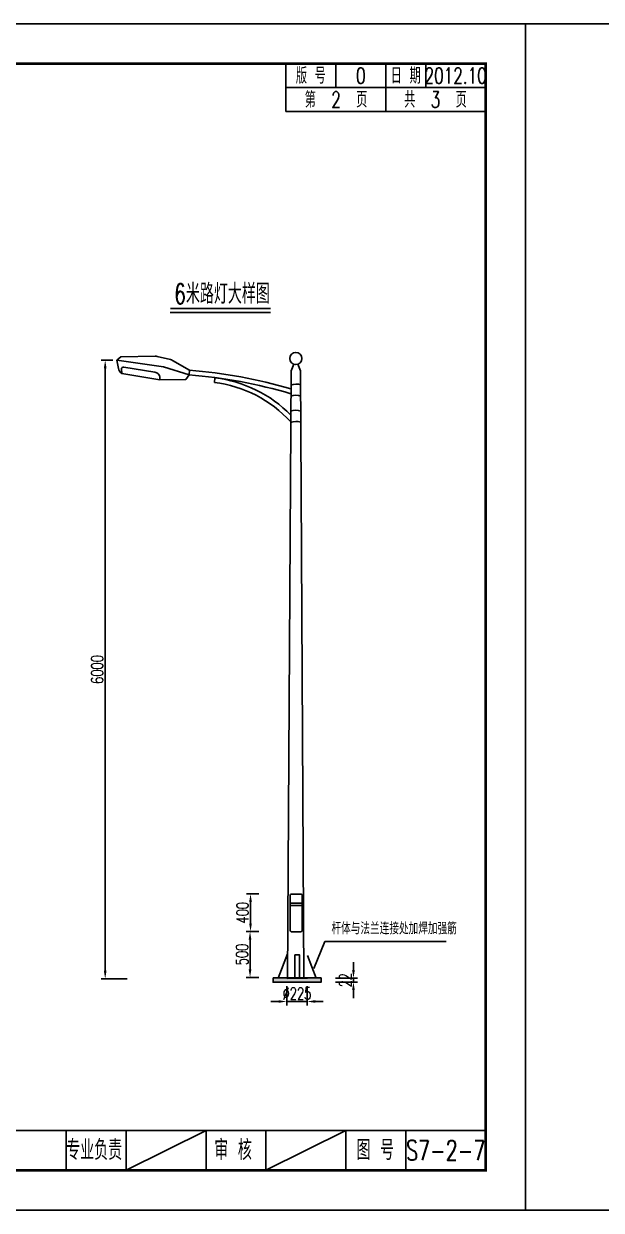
# Model space of a CAD drawing. Header units: millimetres. Extents: x 2 to 5882, y 1831 to 3462.
# Drawn here: x 4076.7 to 4221.3, y 2507.7 to 2804.7 of the extents above; entities that cross this region are included whole.
import ezdxf
from ezdxf.enums import TextEntityAlignment as Align

# ---------------------------------------------------------------- set-up
doc = ezdxf.new("R2010")
doc.units = ezdxf.units.MM
for name, color, linetype in [('LINE', 7, 'Continuous'), ('WZ1', 7, 'Continuous'), ('图框', 7, 'Continuous'), ('文字', 7, 'Continuous'), ('标注', 4, 'Continuous'), ('次轮廓线', 7, 'Continuous'), ('灯杆', 7, 'Continuous')]:
    doc.layers.add(name, color=color, linetype=linetype)
doc.styles.get("Standard").update_dxf_attribs({"font": 'simplex1.shx', "width": 0.7, "bigfont": 'hztxt.shx'})
doc.dimstyles.new('ISO-25', dxfattribs={"dimtxt": 3, "dimasz": 2, "dimexe": 1, "dimexo": 1, "dimgap": 0.5, "dimtad": 1, "dimzin": 12, "dimdsep": 46, "dimtxsty": 'Standard', "dimcen": 0.09, "dimclrd": 256, "dimclre": 256, "dimclrt": 256, "dimadec": 0, "dimazin": 3, "dimtfac": 1, "dimtix": 1, "dimtmove": 0, "dimatfit": 3, "dimfxl": 0, "dimarcsym": 0})

# ---------------------------------------------------------------- blocks, each defined once
blk = doc.blocks.new('series')
at = {"width": 0.75}
for tag, height, p in [('页码', 4, (-35, -19)), ('图名', 5, (-220, -282)), ('图号', 5, (-20, -282))]:
    blk.add_attdef(tag, text='', height=height, dxfattribs=at).set_placement(p, align=Align.MIDDLE_CENTER)
blk = doc.blocks.new('*D227')
at = {"layer": 'DEFPOINTS', "color": 0}
for p in [(4133.5, 2586.89), (4136.54, 2586.89), (4136.54, 2577.47)]:
    blk.add_point(p, dxfattribs=at)
at = {"layer": '标注', "lineweight": -2}
for p, q in [((4135.54, 2586.89), (4132.5, 2586.89)), ((4133.5, 2579.47), (4133.5, 2584.89)), ((4135.54, 2577.47), (4132.5, 2577.47))]:
    blk.add_line(p, q, dxfattribs=at)
at = {"layer": '标注'}
for points in [[(4133.17, 2584.89), (4133.84, 2584.89), (4133.5, 2586.89)], [(4133.17, 2579.47), (4133.84, 2579.47), (4133.5, 2577.47)]]:
    blk.add_solid(points, dxfattribs=at)
at = {"layer": '标注', "insert": (4131.5, 2582.18), "char_height": 3, "attachment_point": 5, "rotation": 90}
blk.add_mtext('400', dxfattribs=at)
blk = doc.blocks.new('*D228')
at = {"layer": 'DEFPOINTS', "color": 0}
for p in [(4142.56, 2564.78), (4147.69, 2564.78), (4147.69, 2559.96)]:
    blk.add_point(p, dxfattribs=at)
at = {"layer": '标注', "lineweight": -2}
for p, q in [((4142.56, 2563.78), (4142.56, 2558.96)), ((4147.69, 2563.78), (4147.69, 2558.96)), ((4140.56, 2559.96), (4138.56, 2559.96)), ((4142.56, 2559.96), (4147.69, 2559.96)), ((4149.69, 2559.96), (4151.69, 2559.96))]:
    blk.add_line(p, q, dxfattribs=at)
at = {"layer": '标注'}
for points in [[(4140.56, 2560.3), (4140.56, 2559.63), (4142.56, 2559.96)], [(4149.69, 2560.3), (4149.69, 2559.63), (4147.69, 2559.96)]]:
    blk.add_solid(points, dxfattribs=at)
at = {"layer": '标注', "insert": (4145.13, 2561.96), "char_height": 3, "attachment_point": 5}
blk.add_mtext('%%c225', dxfattribs=at)
blk = doc.blocks.new('*D229')
at = {"layer": 'DEFPOINTS', "color": 0}
for p in [(4133.38, 2577.46), (4136.56, 2577.46), (4136.56, 2566.01)]:
    blk.add_point(p, dxfattribs=at)
at = {"layer": '标注', "lineweight": -2}
for p, q in [((4135.56, 2577.46), (4132.38, 2577.46)), ((4133.38, 2568.01), (4133.38, 2575.46)), ((4135.56, 2566.01), (4132.38, 2566.01))]:
    blk.add_line(p, q, dxfattribs=at)
at = {"layer": '标注'}
for points in [[(4133.04, 2575.46), (4133.71, 2575.46), (4133.38, 2577.46)], [(4133.04, 2568.01), (4133.71, 2568.01), (4133.38, 2566.01)]]:
    blk.add_solid(points, dxfattribs=at)
at = {"layer": '标注', "insert": (4131.38, 2571.73), "char_height": 3, "attachment_point": 5, "rotation": 90}
blk.add_mtext('500', dxfattribs=at)
blk = doc.blocks.new('*D230')
at = {"layer": 'DEFPOINTS', "color": 0}
for p in [(4153.75, 2565.81), (4153.75, 2564.83), (4159.27, 2565.81)]:
    blk.add_point(p, dxfattribs=at)
at = {"layer": '标注', "lineweight": -2}
for p, q in [((4159.27, 2567.81), (4159.27, 2569.81)), ((4154.75, 2565.81), (4160.27, 2565.81)), ((4154.75, 2564.83), (4160.27, 2564.83)), ((4159.27, 2564.83), (4159.27, 2565.81)), ((4159.27, 2562.83), (4159.27, 2560.83))]:
    blk.add_line(p, q, dxfattribs=at)
at = {"layer": '标注'}
for points in [[(4158.94, 2567.81), (4159.61, 2567.81), (4159.27, 2565.81)], [(4158.94, 2562.83), (4159.61, 2562.83), (4159.27, 2564.83)]]:
    blk.add_solid(points, dxfattribs=at)
at = {"layer": '标注', "insert": (4157.27, 2565.32), "char_height": 3, "attachment_point": 5, "rotation": 90}
blk.add_mtext('22', dxfattribs=at)
blk = doc.blocks.new('*D231')
at = {"layer": 'DEFPOINTS', "color": 0}
for p in [(4100.01, 2720.47), (4097.11, 2565.66), (4103.61, 2565.66)]:
    blk.add_point(p, dxfattribs=at)
at = {"layer": '标注', "lineweight": -2}
for p, q in [((4099.01, 2720.47), (4096.11, 2720.47)), ((4097.11, 2718.47), (4097.11, 2567.66)), ((4102.61, 2565.66), (4096.11, 2565.66))]:
    blk.add_line(p, q, dxfattribs=at)
at = {"layer": '标注'}
for points in [[(4096.78, 2718.47), (4097.45, 2718.47), (4097.11, 2720.47)], [(4096.78, 2567.66), (4097.45, 2567.66), (4097.11, 2565.66)]]:
    blk.add_solid(points, dxfattribs=at)
at = {"layer": '标注', "insert": (4095.11, 2643.07), "char_height": 3, "attachment_point": 5, "rotation": 90}
blk.add_mtext('6000', dxfattribs=at)
blk = doc.blocks.new('123')
blk.add_lwpolyline([(422.36, 2507.71), (422.36, 2804.71), (2.36, 2804.71), (2.36, 2507.71)], close=True)

msp = doc.modelspace()

# ---------------------------------------------------------------- hatches: boundary and pattern name
at = {"layer": 'WZ1'}
msp.add_hatch(color=0, dxfattribs=at).paths.add_polyline_path([(4151.17302, 2564.78112), (4151.17302, 2565.85833), (4139.14809, 2565.85833), (4139.14809, 2564.78112)])

# ---------------------------------------------------------------- linework, layer by layer
for p, q in [((4113.38076, 2732.42162), (4138.50526, 2732.42162)), ((4142.78914, 2565.7238), (4147.79729, 2565.77486)), ((4102.36361, 2517.70635), (4122.36361, 2527.70635)), ((4137.36361, 2517.70635), (4157.36361, 2527.70635))]:
    msp.add_line(p, q)
for points, const_width in [([(4192.36361, 2794.70635), (3812.36361, 2794.70635), (3812.36361, 2517.70635), (4192.36361, 2517.70635), (4192.36361, 2794.70635)], 0.7), ([(4113.37902, 2733.42162), (4138.50526, 2733.42162)], 0.4), ([(3812.36361, 2527.70635), (4192.36361, 2527.70635)], 0.4), ([(4087.36361, 2517.70635), (4087.36361, 2527.70635)], 0.4), ([(4102.36361, 2517.70635), (4102.36361, 2527.70635)], 0.4), ([(4122.36361, 2517.70635), (4122.36361, 2527.70635)], 0.4), ([(4137.36361, 2517.70635), (4137.36361, 2527.70635)], 0.4), ([(4157.36361, 2517.70635), (4157.36361, 2527.70635)], 0.4), ([(4172.36361, 2517.70635), (4172.36361, 2527.70635)], 0.4)]:
    msp.add_lwpolyline(points, dxfattribs=dict(const_width=const_width))
msp.add_lwpolyline([(4144.63345, 2571.63532), (4145.80111, 2571.63532), (4145.80111, 2565.8019), (4144.63345, 2565.8019)], close=True)
at = {"layer": 'LINE', "linetype": 'ByBlock'}
for p, q in [((4143.38706, 2586.3929), (4143.38706, 2577.87773)), ((4143.38706, 2584.54794), (4146.46198, 2584.54794)), ((4143.38706, 2583.98027), (4146.46198, 2583.98027)), ((4143.86012, 2586.86596), (4145.98891, 2586.86596)), ((4146.46198, 2586.3929), (4146.46198, 2577.87773)), ((4143.86012, 2577.40467), (4145.98891, 2577.40467))]:
    msp.add_line(p, q, dxfattribs=at)
for centre, start, end in [((4143.86012, 2586.3929), 90, 180), ((4145.98891, 2586.3929), 0, 90), ((4143.86012, 2577.87773), 180, 270), ((4145.98891, 2577.87773), 270, 0)]:
    msp.add_arc(centre, 0.47306, start, end, dxfattribs=at)
at = {"layer": 'WZ1', "color": 0}
for p, q in [((4142.77738, 2571.85763), (4140.43306, 2565.80649)), ((4147.74963, 2571.46374), (4149.94135, 2565.80649)), ((4147.72097, 2565.79255), (4142.55644, 2565.79255))]:
    msp.add_line(p, q, dxfattribs=at)
msp.add_lwpolyline([(4139.14809, 2565.85833), (4151.17302, 2565.85833), (4151.17302, 2564.78112), (4139.14809, 2564.78112)], close=True, dxfattribs=at)
at = {"layer": '图框', "const_width": 0.4}
msp.add_lwpolyline([(4087.36361, 2517.70635), (4087.36361, 2527.70635)], dxfattribs=at)
at = {"layer": '标注'}
for p, q in [((4152.11773, 2575.00799), (4149.32294, 2568.18197)), ((4182.51294, 2575.00799), (4152.11773, 2575.00799))]:
    msp.add_line(p, q, dxfattribs=at)
at = {"layer": '次轮廓线'}
for p, q in [((4142.36361, 2782.70635), (4142.36361, 2794.70635)), ((4154.86361, 2788.70635), (4154.86361, 2794.70635)), ((4167.36361, 2788.70635), (4167.36361, 2794.70635)), ((4177.36361, 2788.70635), (4177.36361, 2794.70635)), ((4142.36361, 2788.70635), (4192.36361, 2788.70635)), ((4167.36361, 2782.70635), (4167.36361, 2788.70635)), ((4142.36361, 2782.70635), (4192.36361, 2782.70635))]:
    msp.add_line(p, q, dxfattribs=at)
at = {"layer": '灯杆'}
for p, q in [((4100.99028, 2721.28832), (4100.01067, 2720.47391)), ((4109.64163, 2721.50075), (4100.99028, 2721.28832)), ((4113.49691, 2720.62557), (4110.13268, 2721.44772)), ((4100.4207, 2718.39539), (4100.01067, 2720.47391)), ((4100.01067, 2720.47391), (4111.74589, 2718.82115)), ((4101.24701, 2717.17106), (4101.1683, 2718.24606)), ((4101.80822, 2718.74644), (4109.5469, 2717.50697)), ((4111.74589, 2718.82115), (4118.14181, 2716.79548)), ((4118.23107, 2717.96372), (4113.99356, 2720.42548)), ((4118.14181, 2716.79548), (4118.23107, 2717.96372)), ((4118.23107, 2717.96372), (4118.23107, 2717.96372)), ((4143.64185, 2717.85945), (4142.78914, 2565.7238)), ((4143.64185, 2717.85945), (4144.34941, 2719.47548)), ((4146.03513, 2717.85946), (4145.32756, 2719.47548)), ((4146.88783, 2565.7238), (4146.03512, 2717.85949)), ((4101.24701, 2717.17106), (4101.10869, 2717.27869)), ((4110.77156, 2715.54465), (4101.24701, 2717.17106)), ((4110.82674, 2716.21298), (4110.77156, 2715.54465)), ((4117.33365, 2715.66412), (4110.77156, 2715.54465)), ((4118.14181, 2716.79548), (4117.33365, 2715.66412)), ((4124.6018, 2716.07045), (4124.46155, 2714.90722))]:
    msp.add_line(p, q, dxfattribs=at)
for centre, major_axis, start_param, end_param in [((4109.68765, 2719.62668), (-1.32557, 1.32557), -1.025082636, -0.760848025), ((4113.05188, 2718.80452), (-1.32557, 1.32557), -1.311687393, -1.025082636), ((4144.83848, 2720.91135), (1.07259, 1.07259), 6.283185307, 12.566370614), ((4102.25989, 2718.75821), (1.32557, 1.32557), 2.550964625, 3.265752472), ((4101.68438, 2718.24543), (-0.36493, 0.36493), -1.027707343, 0.784181312), ((4108.91205, 2595.99938), (86.4932, 86.4932), 0.49773008, 0.70913855), ((4109.3015, 2715.98434), (1.09056, 1.09056), 5.646580014, 6.908793689), ((4108.91205, 2595.99938), (-85.66472, 85.66472), -1.075880433, -0.861657777), ((4120.76705, 2684.26425), (21.82477, 21.82477), 6.236899049, 6.948596604), ((4120.76705, 2684.26425), (22.65325, 22.65325), 6.275839846, 6.948596604), ((4144.90042, 2711.03575), (-2.45764, 2.45764), -1.139078129, -0.393376201), ((4144.90042, 2708.23528), (-2.45764, 2.45764), -1.139078129, -0.393376201), ((4144.87025, 2704.49337), (-2.45764, 2.45764), -1.139078129, -0.393376201), ((4144.87025, 2701.6929), (-2.45764, 2.45764), -1.139078129, -0.393376201)]:
    msp.add_ellipse(centre, major_axis=major_axis, ratio=1, start_param=start_param, end_param=end_param, dxfattribs=at)

# ---------------------------------------------------------------- block references
ref = msp.add_blockref('series', (4202.36361, 2804.70635))
ref.add_attrib('页码', '第  2  页    共  3  页', dxfattribs={"height": 4, "width": 0.7}).set_placement((4167.36361, 2785.70635), align=Align.MIDDLE_CENTER)
ref.add_attrib('图名', '路灯安装设计图', dxfattribs={"height": 5, "width": 0.7}).set_placement((3982.36361, 2522.70635), align=Align.MIDDLE_CENTER)
ref.add_attrib('图号', 'S7-2-7', dxfattribs={"height": 5, "width": 0.7}).set_placement((4182.36361, 2522.70635), align=Align.MIDDLE_CENTER)
at = {"layer": '标注'}
for p in [(3780, 0), (4200, 0)]:
    msp.add_blockref('123', p, dxfattribs=at)

# ---------------------------------------------------------------- texts
at = {"width": 0.7}
for s, p in [('专业负责', (4094.35384, 2522.80094)), ('审 核', (4129.12764, 2522.80094)), ('图 号', (4164.74681, 2522.80094))]:
    msp.add_text(s, height=5, dxfattribs=at).set_placement(p, align=Align.MIDDLE_CENTER)
at = {"layer": 'WZ1', "color": 0, "insert": (4153.7691, 2579.76413), "char_height": 3, "width": 650.76, "attachment_point": 1}
msp.add_mtext('杆体与法兰连接处加焊加强筋', dxfattribs=at)
at = {"layer": '文字', "width": 0.7}
for s, p in [('版 号', (4148.61361, 2791.70635)), ('0', (4161.11361, 2791.70635)), ('日 期', (4172.36361, 2791.70635)), ('2012.10', (4184.86361, 2791.70635))]:
    msp.add_text(s, height=4, dxfattribs=at).set_placement(p, align=Align.MIDDLE_CENTER)
msp.add_text('6米路灯大样图', height=5, dxfattribs=at).set_placement((4114.34041, 2734.59669))

# ---------------------------------------------------------------- dimensions: what is measured, and where the dimension line sits
at = {"layer": '标注'}
dim = msp.add_linear_dim(base=(4097.11242, 2565.66296), p1=(4100.01067, 2720.47391), p2=(4103.61339, 2565.66296), angle=90, text='6000', dimstyle='ISO-25', override={"dimsd1": 0}, dxfattribs=at)
dim.commit()
dim.dimension.update_dxf_attribs({"geometry": '*D231', "text_midpoint": (4095.11242, 2643.06843)})
for base, p1, p2, text, picture, middle in [((4133.50334, 2586.88674), (4136.54367, 2577.46573), (4136.54367, 2586.88674), '400', '*D227', (4131.50334, 2582.17624)), ((4159.27334, 2565.81088), (4153.74917, 2564.82521), (4153.74917, 2565.81088), '22', '*D230', (4157.27334, 2565.31804))]:
    dim = msp.add_linear_dim(base=base, p1=p1, p2=p2, angle=90, text=text, dimstyle='ISO-25', dxfattribs=at)
    dim.commit()
    dim.dimension.update_dxf_attribs({"geometry": picture, "text_midpoint": middle})
for p1, p2, distance, text, picture, middle in [((4136.55719, 2566.00625), (4136.55719, 2577.4602), 3.17995, '500', '*D229', (4131.37724, 2571.73322)), ((4142.56485, 2564.78112), (4147.68923, 2564.78112), -4.81897, '%%c225', '*D228', (4145.12704, 2561.96216))]:
    dim = msp.add_aligned_dim(p1=p1, p2=p2, distance=distance, text=text, dimstyle='ISO-25', dxfattribs=at)
    dim.commit()
    dim.dimension.update_dxf_attribs({"geometry": picture, "text_midpoint": middle})

doc.saveas('drawing.dxf')
